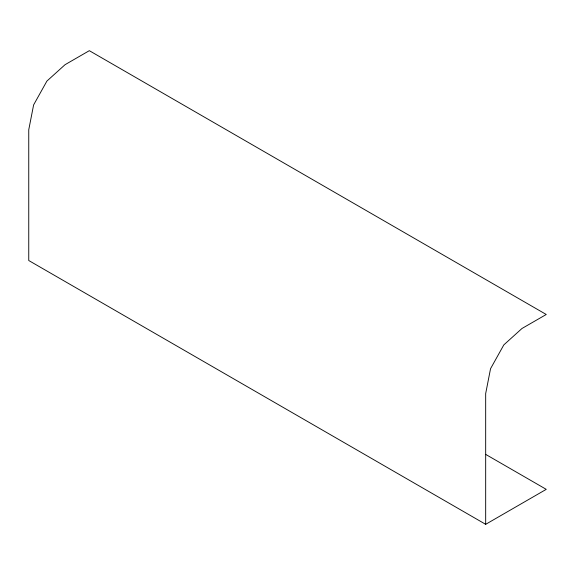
<?xml version="1.0" encoding="UTF-8"?>
<svg xmlns="http://www.w3.org/2000/svg" width="575" height="575" viewBox="0 0 575 575"><rect width="100%" height="100%" fill="white"/><g stroke="black" fill="none" stroke-linecap="round" stroke-linejoin="round"><path stroke-width="0.86" d="M485.674 524.321L485.674 393.58L490.54 368.712L503.829 344.885L521.978 328.49L546.25 314.482L89.326 50.679L65.054 64.688L46.906 81.082L33.616 104.909L28.75 129.778L28.75 260.518L485.674 524.321L546.25 489.347L485.638 454.358"/></g></svg>
